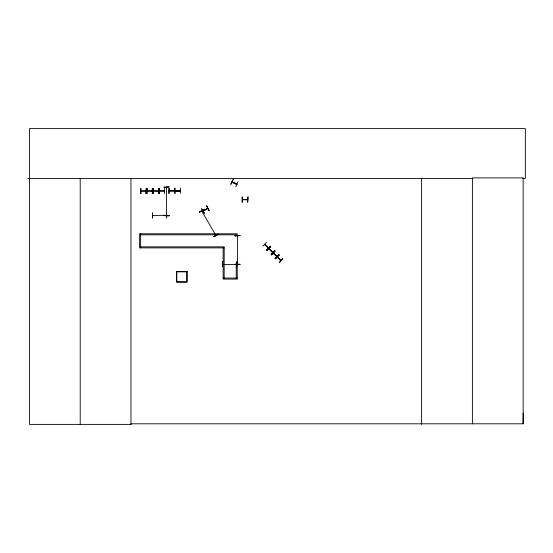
<?xml version="1.0" encoding="UTF-8"?>
<svg xmlns="http://www.w3.org/2000/svg" width="553" height="553" viewBox="0 0 553 553"><rect width="100%" height="100%" fill="white"/><g stroke="black" fill="none" stroke-linecap="round" stroke-linejoin="round"><path stroke-width="0.83" d="M522.765 178.474L525.35 178.474L525.35 128.614L29.433 128.614L29.433 424.386L131.033 424.386L130.964 423.805L523.145 423.805L523.221 413.112M264.956 244.834L264.783 244.322L268.288 248.117M267.859 247.765L268.454 247.951L264.783 244.322M272.263 252.085C274.993 253.945 262.24 242.76 272.518 252.424M273.32 253.184L276.956 256.862M277.129 256.689L276.528 256.433M277.399 257.304L277.233 256.792M277.101 256.924L280.841 260.663L280.648 260.173M237.361 235.944L237.348 236.428M166.481 215.428L166.508 187.294L166.723 187.716M166.474 215.062L166.453 215.428M166.716 215.428L166.716 215.062M237.596 236.352L237.617 235.986M264.583 244.447L268.212 248.117M201.727 211.018L201.949 211.412M215.85 235.419L215.58 234.956L215.995 235.198M216.023 235.295L215.559 235.032M230.767 184.246L233.214 179.552M230.981 184.343L233.145 179.525M236.788 184.432C226.612 179.822 234.894 182.511 236.926 184.004M235.855 186.575L238.018 181.75M169.19 190.73L174.402 190.598M175.211 190.73L180.492 190.619M140.801 190.909L146.089 190.909M146.967 190.909L152.255 190.909M153.133 190.909L158.421 191.089L153.202 190.889M159.153 190.909L164.441 190.909M242.401 199.46L247.682 199.46M169.246 190.73L174.409 190.82M145.978 191.144L140.87 191.11M152.255 191.089L146.98 191.117M159.209 190.909L164.407 191.131M247.571 199.702L242.401 199.647M262.737 246.168L266.525 242.484M266.525 249.956L270.313 246.272M266.719 250.15L270.452 246.41M266.892 250.322L270.645 246.603M267.044 250.474L270.783 246.742M269.352 249.175L269.062 248.587L272.726 252.292M270.887 254.318L274.571 250.53M271.433 254.864L275.145 251.097M273.673 253.578L273.417 252.942M275.194 258.624L278.933 254.885M275.249 258.68L279.009 254.968L275.29 258.721M279.12 255.078L275.401 258.832L275.09 258.521L278.83 254.781L279.141 255.092M282.797 258.756L279.244 262.675L282.77 258.728M237.562 264.12L237.382 235.931M203.186 210.783L207.645 208.267M199.481 212.165L204.036 209.497M213.686 236.767L218.228 234.064M217.695 234.645L213.645 236.705L218.359 234.285M204.479 213.251L201.776 208.709M203.255 211.018L207.783 208.398L203.317 211.011M236.836 184.26L232.129 182.089M273.486 253.011L277.088 256.627M174.423 188.068L174.568 193.35M175.156 188.179L175.232 193.46M180.444 188.068L180.589 193.35M175.266 190.909L180.499 190.854M168.955 193.467L169.066 188.179L168.983 193.467M166.605 212.746L166.619 218.034L166.64 212.746M152.469 218.034L152.455 212.746L152.434 218.034M222.444 261.659L222.458 266.947L222.451 261.659M163.958 187.184L169.239 186.928L163.958 187.26M163.958 215.629L169.239 215.594M169.246 215.788L163.958 215.552L169.246 215.815M234.831 264.189L240.113 264.23M234.831 264.458L240.12 264.424M27.65 178.681L29.433 178.674M29.433 178.474L472.386 178.474M140.801 193.64L140.801 188.359M152.255 188.359L152.289 193.64M159.153 188.359L159.153 193.64M146.676 193.64L146.967 188.359L146.697 193.64M158.421 193.64L158.49 188.359M164.441 193.64L164.511 188.359M242.103 196.909L242.131 202.198M242.47 199.668L247.689 199.702M166.584 215.297L152.462 215.483M140.649 234.818L237.244 234.818L237.244 233.788L139.626 233.788L139.626 247.882L224.172 247.882M140.649 246.852L224.172 246.852L224.172 278.062M223.149 278.062L237.244 278.062M215.794 235.364L201.727 210.956M236.49 264.417L222.652 264.424M232.129 182.131L236.857 184.294M276.88 256.786L273.3 253.122M277.35 256.834L280.931 260.491M280.8 260.705L277.157 257.021M215.58 234.956L215.822 235.371M206.483 205.999L209.124 210.575M201.61 208.813L204.251 213.389M166.453 187.716L166.508 187.294M174.478 191.013L169.28 191.034M236.878 263.919L236.739 261.659L236.753 266.947M523.145 423.805L523.145 177.9L472.386 177.9L472.386 423.805M421.621 178.474L421.621 424.386M242.325 196.909L242.325 202.198M236.214 278.062L236.214 263.968L237.244 263.968L237.244 279.085L223.149 279.085L223.149 247.882M159.119 188.359L159.119 193.64M153.063 188.359L153.063 193.64M146.932 188.359L146.932 193.64M146.158 188.359L146.158 193.64M140.649 233.788L140.649 247.882M140.531 188.359L140.531 193.64M130.957 178.474L130.957 424.386M80.199 178.474L80.199 424.386M274.986 250.944L271.454 254.885L274.986 250.944M203.919 209.297L199.495 212.2L203.912 209.276M206.67 205.889L209.062 210.61L206.649 205.896M180.499 190.958L175.301 191.089L180.499 190.958M240.113 235.564L234.831 235.889L240.113 235.564M146.379 188.359L146.123 193.64L146.379 188.359M153.133 188.359L152.842 193.64L153.098 188.359M247.979 196.909L247.682 202.198L247.979 196.909M187.101 271.564L176.531 271.564L176.531 282.134L187.101 282.134L187.101 271.564M186.81 271.855L176.829 271.855L176.829 281.843L186.81 281.843L186.81 271.855M140.766 193.64L140.766 188.359L140.732 193.64"/></g></svg>
